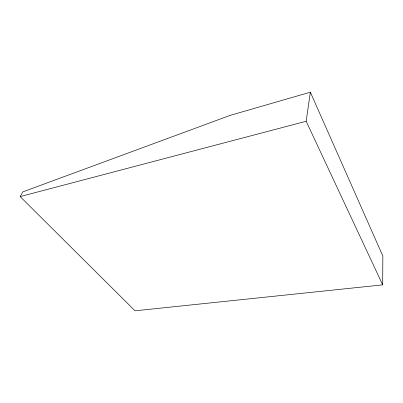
<?xml version="1.0" encoding="UTF-8"?>
<svg xmlns="http://www.w3.org/2000/svg" width="403" height="403" viewBox="0 0 403 403"><rect width="100%" height="100%" fill="white"/><g stroke="black" fill="none" stroke-linecap="round" stroke-linejoin="round"><path stroke-width="0.6" d="M382.684 284.866L382.85 256.056L310.36 92.191L230.163 115.374L22.885 191.863L20.15 196.578L135.035 310.809L382.684 284.866L306.159 121.278L310.36 92.191M20.15 196.578L306.159 121.278"/></g></svg>
